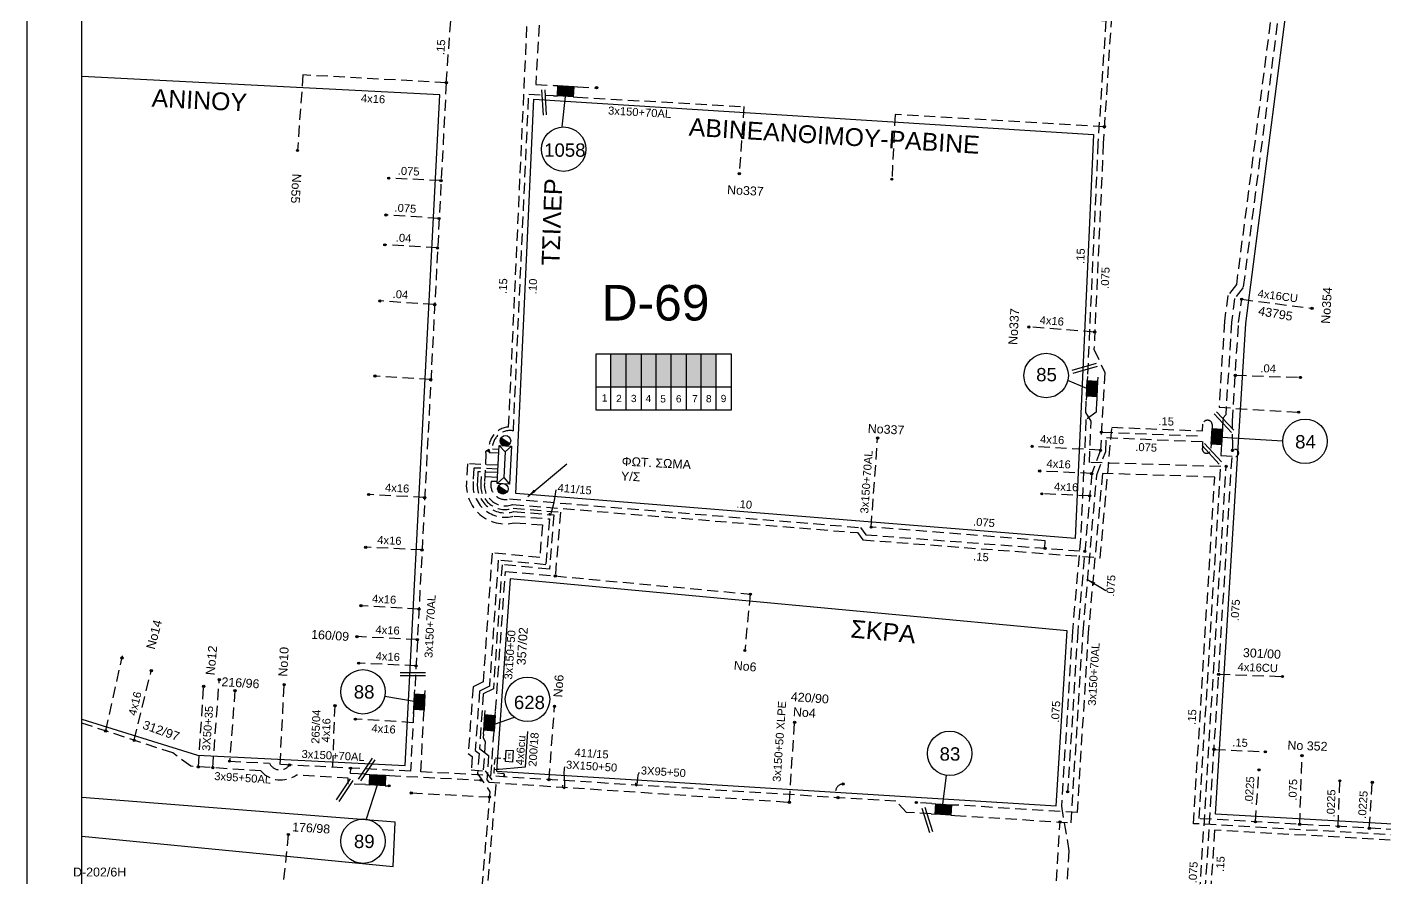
# Model space of a CAD drawing. Header units: millimetres. Extents: x 2910 to 3994, y 712 to 1224.
# Drawn here: x 2910.3 to 3063, y 881.7 to 977.4 of the extents above; entities that cross this region are included whole.
import ezdxf
from ezdxf.enums import TextEntityAlignment as Align

# ---------------------------------------------------------------- set-up
doc = ezdxf.new("R2010")
doc.units = ezdxf.units.MM
doc.linetypes.add('DASHED', pattern=[19.05, 12.7, -6.35])
for name, color, linetype in [('.0225', 7, 'Continuous'), ('.04', 7, 'Continuous'), ('.075', 7, 'Continuous'), ('.10', 7, 'Continuous'), ('.15', 7, 'Continuous'), ('3x150+50', 7, 'Continuous'), ('3x150+70AL', 7, 'Continuous'), ('3X50+35', 7, 'Continuous'), ('3X95+50', 7, 'Continuous'), ('3x95+50AL', 7, 'Continuous'), ('4x16', 7, 'Continuous'), ('4x16CU', 7, 'Continuous'), ('4x6', 7, 'Continuous'), ('CHECK', 7, 'Continuous'), ('Link Box 4 Διευθύνσεων', 7, 'Continuous'), ('Pillar OTE', 7, 'Continuous'), ('text διευθύνσεων', 7, 'Continuous'), ('TEXT ΚΑΛΩΔΙΩΝ', 7, 'Continuous'), ('Άγνωστα', 7, 'Continuous'), ('Επιγραφές - Σχήματα', 7, 'Continuous'), ('Καλώδια ΧΤ   3x150AL+50CU', 7, 'Continuous'), ('Συνδέσεις', 7, 'Continuous'), ('Τομή', 7, 'Continuous'), ('Υποσταθμός εναέριος 2 στύλων', 7, 'Continuous'), ('Υποσταθμός πόλεως', 7, 'Continuous'), ('Υπόβαθρο ΔΕΗ', 7, 'Continuous'), ('Υπόγεια καλώδια Παροχών ΧΤ   4x6', 7, 'Continuous')]:
    doc.layers.add(name, color=color, linetype=linetype)
doc.styles.get("Standard").update_dxf_attribs({"font": 'arial.ttf'})
doc.linetypes.add('SYN_LINE', pattern='A,0.5,-0.0001,["/\\/\\/\\/",Standard,S=0.1,R=0,X=0,Y=-0.05],-0.25', length=0.7501)
doc.dimstyles.new('ISO-25', dxfattribs={"dimtxt": 2.5, "dimasz": 2.5, "dimexe": 1.25, "dimexo": 0.625, "dimtad": 1, "dimtxsty": 'Standard', "dimcen": 2.5, "dimadec": 0, "dimazin": 0, "dimtfac": 1, "dimtmove": 0, "dimatfit": 3, "dimfxl": 1, "dimarcsym": 0})

# ---------------------------------------------------------------- blocks, each defined once
blk = doc.blocks.new('ΥΠΟΣΤΑΘΜΟΣ ΕΝΑΕΡΙΟΣ ΕΠΙ 2 ΣΤΥΛΩΝ')
at = {"layer": 'Υποσταθμός εναέριος 2 στύλων', "linetype": 'Continuous'}
for points in [[(-11.97, -2.11, 0.574793), (-8.45, -0.07, 0.268822), (-9.64, 1.98)], [(9.68, -2.15, 0.574793), (13.19, -0.1, 0.268822), (12.01, 1.95)]]:
    blk.add_hatch(color=256, dxfattribs=at).paths.add_polyline_path(points)
for p, q in [((-11.97, -2.11), (-9.64, 1.98)), ((9.68, -2.15), (12.01, 1.95))]:
    blk.add_line(p, q, dxfattribs=at)
for centre in [(-10.81, -0.07), (10.84, -0.1)]:
    blk.add_circle(centre, 2.36, dxfattribs=at)
at = {"layer": 'Υποσταθμός πόλεως', "linetype": 'Continuous', "ltscale": 40}
blk.add_lwpolyline([(-8.57, 2.82), (8.57, 2.82), (8.57, -2.82), (-8.57, -2.82)], close=True, dxfattribs=at)
for points in [[(-5.75, 0), (-8.57, 2.82)], [(-8.57, -2.82), (-5.75, 0)], [(-5.75, 0), (5.75, 0)], [(5.75, 0), (8.57, 2.82)], [(8.57, -2.82), (5.75, 0)]]:
    blk.add_lwpolyline(points, dxfattribs=at)
at = {"layer": 'Υποσταθμός εναέριος 2 στύλων', "ltscale": 40, "flags": 1}
for tag, p in [('ΜΕΤΑΣΧΗΜΑΤΙΣΜΟΣ', (14.09, 2.51)), ('ΙΣΧΥΣ', (14.07, -0.28)), ('ΑΡΙΘΜΟΣ', (14.19, -3))]:
    blk.add_attdef(tag, p, '', height=1.8, dxfattribs=at)
blk = doc.blocks.new('LINK BOX 4 ΑΝΑΧΩΡΗΣΕΩΝ')
at = {"layer": 'Link Box 4 Διευθύνσεων', "ltscale": 40}
blk.add_hatch(color=256, dxfattribs=at).paths.add_polyline_path([(-3.54, 0), (-3.54, -4.67), (3.54, -4.67), (3.54, 0)])
for p, q in [((-3.54, 0), (-5.33, 0)), ((5.33, 0), (3.54, 0)), ((-3.54, -4.67), (-5.33, -4.67)), ((5.33, -4.67), (3.54, -4.67))]:
    blk.add_line(p, q, dxfattribs=at)
blk.add_lwpolyline([(-3.54, -4.67), (-3.54, 0), (3.54, 0), (3.54, -4.67)], close=True, dxfattribs=at)
blk = doc.blocks.new('ΤΟΜΗ')
at = {"layer": 'Τομή', "ltscale": 40}
for p, q in [((-5.7, 0), (17.1, 0)), ((-5.7, -2.8), (17.1, -2.8))]:
    blk.add_line(p, q, dxfattribs=at)
blk = doc.blocks.new('_ΣΥΝΔΕΣΗ')
at = {"layer": 'Συνδέσεις', "linetype": 'SYN_LINE', "ltscale": 40}
blk.add_hatch(color=256, dxfattribs=at).paths.add_polyline_path([(0.5, -0.01, 1), (-0.5, -0.01, 1)])
at = {"layer": 'Συνδέσεις'}
blk.add_circle((0, -0.01), 0.5, dxfattribs=at)
blk = doc.blocks.new('PILLAR ΟΤΕ')
at = {"layer": 'Pillar OTE', "ltscale": 40}
blk.add_lwpolyline([(-3.31, 2.02), (3.39, 2.02), (3.39, -1.99), (-3.31, -1.99)], close=True, dxfattribs=at)
at = {"layer": 'Pillar OTE', "insert": (-1.81, 0.71), "char_height": 1.3575, "width": 109.961, "attachment_point": 1}
blk.add_mtext('{\\fArial|b1|i0|c161|p34;OTE}', dxfattribs=at)

msp = doc.modelspace()

# ---------------------------------------------------------------- hatches: boundary and pattern name
at = {"layer": 'Pillar OTE', "ltscale": 40}
h = msp.add_hatch(color=256, dxfattribs=at)
h.dxf.hatch_style = 1
h.paths.add_polyline_path([(2962.24, 929.63), (2962.2, 929.96), (2961.91, 929.75)])
h = msp.add_hatch(color=256, dxfattribs=at)
h.dxf.hatch_style = 1
h.paths.add_polyline_path([(2963.99, 893.09), (2963.92, 893.28), (2963.82, 893.1)])
at = {"layer": 'TEXT ΚΑΛΩΔΙΩΝ', "linetype": 'Continuous', "ltscale": 0.1}
h = msp.add_hatch(color=85, dxfattribs=at)
h.dxf.hatch_style = 1
h.paths.add_polyline_path([(2977.64, 940.66), (2975.92, 940.66), (2975.92, 936.98), (2977.64, 936.98)])
h = msp.add_hatch(color=30, dxfattribs=at)
h.dxf.hatch_style = 1
h.paths.add_polyline_path([(2979.36, 940.66), (2977.64, 940.66), (2977.64, 936.98), (2979.36, 936.98)])
h = msp.add_hatch(color=133, dxfattribs=at)
h.dxf.hatch_style = 1
h.paths.add_polyline_path([(2981.01, 940.66), (2979.36, 940.66), (2979.36, 936.98), (2981.01, 936.98)])
h = msp.add_hatch(color=2, dxfattribs=at)
h.dxf.hatch_style = 1
h.paths.add_polyline_path([(2982.7, 940.66), (2981.01, 940.66), (2981.01, 936.98), (2982.7, 936.98)])
h = msp.add_hatch(color=6, dxfattribs=at)
h.dxf.hatch_style = 1
h.paths.add_polyline_path([(2984.4, 940.66), (2982.7, 940.66), (2982.7, 936.98), (2984.4, 936.97)])
h = msp.add_hatch(color=5, dxfattribs=at)
h.dxf.hatch_style = 1
h.paths.add_polyline_path([(2986.07, 940.66), (2984.4, 940.66), (2984.4, 936.97), (2986.07, 936.97)])
h = msp.add_hatch(color=27, dxfattribs=at)
h.dxf.hatch_style = 1
h.paths.add_polyline_path([(2987.76, 940.66), (2986.07, 940.66), (2986.07, 936.97), (2987.76, 936.97)])

# ---------------------------------------------------------------- linework, layer by layer
at = {"layer": '.0225', "color": 27, "linetype": 'DASHED', "lineweight": -3, "ltscale": 0.1}
for points in [[(3048.39, 888.04), (3048.8, 893.89)], [(3057.71, 887.51), (3057.89, 892.65)], [(3061.2, 887.32), (3061.54, 892.49)]]:
    msp.add_lwpolyline(points, dxfattribs=at)
at = {"layer": '.04', "color": 27, "linetype": 'DASHED', "lineweight": -3, "ltscale": 0.1}
for points in [[(2956.41, 952.59), (2950.47, 952.93)], [(2956.08, 946.21), (2949.92, 946.62)]]:
    msp.add_lwpolyline(points, dxfattribs=at)
at = {"layer": '.04', "color": 5, "linetype": 'DASHED', "lineweight": -3, "ltscale": 0.1}
msp.add_lwpolyline([(3046.14, 938.26), (3053.46, 938.02)], dxfattribs=at)
at = {"layer": '.075', "color": 6, "linetype": 'DASHED', "lineweight": -3, "ltscale": 0.1}
for points in [[(3037.8, 1063.78), (3042.36, 1062.52), (3032.2, 978.68), (3031.29, 964.35), (3030.24, 941.18), (3031.45, 938.57), (3030.97, 929.83), (3029.98, 927.21), (3028.41, 909.45), (3027.28, 891.41)], [(3007.88, 967.59), (3007.51, 960.32)], [(3031.41, 966.22), (3007.88, 967.59)], [(3031.08, 931.87), (3042.45, 931.41)], [(3024.73, 918.81), (3024.75, 919.66), (3005.18, 921.18)]]:
    msp.add_lwpolyline(points, dxfattribs=at)
at = {"layer": '.075', "color": 151, "linetype": 'DASHED', "lineweight": -3, "ltscale": 0.1}
for points in [[(3054.41, 1018.19), (3053.49, 1004.38), (3046.25, 948.46), (3045.29, 947.24), (3044.91, 944.33), (3044.31, 934.66)], [(3044.31, 934.66), (3053.27, 934.11)]]:
    msp.add_lwpolyline(points, dxfattribs=at)
at = {"layer": '.075', "color": 27, "linetype": 'DASHED', "lineweight": -3, "ltscale": 0.1}
for points in [[(2956.79, 960.16), (2950.93, 960.43)], [(2956.58, 955.9), (2950.62, 956.3)], [(3030.54, 935.39), (3030.49, 934.1), (3029.34, 933.27), (3028.73, 919.88), (3027.81, 909.49), (3026.58, 889.79), (3027.42, 884.76), (3026.43, 868.94), (3020.07, 869.34), (3020.25, 872.23), (3021.99, 872.12)], [(3053.38, 887.76), (3053.64, 895.47)]]:
    msp.add_lwpolyline(points, dxfattribs=at)
at = {"layer": '.075', "color": 85, "linetype": 'DASHED', "lineweight": -3, "ltscale": 0.1}
msp.add_lwpolyline([(3014.6, 888.76), (3027.67, 887.94), (3029.01, 909.42), (3030.57, 927.07), (3031.56, 929.69), (3031.64, 931.25), (3042.43, 930.81), (3042.43, 930.06, 1.202689), (3043.38, 930.05)], format="xyb", dxfattribs=at)
at = {"layer": '.075', "color": 5, "linetype": 'DASHED', "lineweight": -3, "ltscale": 0.1}
msp.add_lwpolyline([(3042.48, 875.71), (3041.91, 876.19), (3045.11, 928.02)], dxfattribs=at)
at = {"layer": '.10', "color": 85, "linetype": 'DASHED', "lineweight": -3, "ltscale": 0.1}
msp.add_lwpolyline([(2963.31, 929.91), (2962.59, 929.94, -0.49176), (2964.94, 932.01), (2966.67, 969.89), (2969.44, 969.71)], format="xyb", dxfattribs=at)
at = {"layer": '.10', "color": 6, "linetype": 'DASHED', "lineweight": -3, "ltscale": 0.1}
msp.add_lwpolyline([(2963.1, 926.3), (2962.45, 926.33, 0.579202), (2964.5, 924.36), (3003.98, 921.14), (3004.58, 920.32), (3029.21, 918.47)], format="xyb", dxfattribs=at)
at = {"layer": '.15', "color": 151, "linetype": 'DASHED', "lineweight": -3, "ltscale": 0.1}
msp.add_lwpolyline([(3055.57, 1018.05), (3054.28, 1004.27), (3047.02, 948.13), (3046.05, 946.91), (3045.71, 944.25), (3045.06, 933.83), (3044.76, 933.49), (3044.71, 932.63)], dxfattribs=at)
at = {"layer": '.15', "color": 173, "linetype": 'DASHED', "lineweight": -3, "ltscale": 0.1}
msp.add_lwpolyline([(2988.05, 998.2), (2993.48, 997.86), (2992.73, 986.12), (2991.49, 985.55), (2991.1, 979.37), (2976.31, 980.37), (2973.73, 979.24), (2967.94, 979.55), (2967.46, 970.95), (2969.51, 970.87)], dxfattribs=at)
at = {"layer": '.15', "color": 2, "linetype": 'DASHED', "lineweight": -3, "ltscale": 0.1}
msp.add_lwpolyline([(2987.06, 986.95), (3001.07, 986.06), (3000.67, 980.06), (3031.57, 978.15), (3030.69, 964.38), (3029.5, 938.07)], dxfattribs=at)
at = {"layer": '.15', "color": 27, "linetype": 'DASHED', "lineweight": -3, "ltscale": 0.1}
msp.add_lwpolyline([(2957.39, 971.16), (2958.39, 984.98)], dxfattribs=at)
at = {"layer": '.15', "color": 5, "linetype": 'DASHED', "lineweight": -3, "ltscale": 0.1}
for points in [[(2963.3, 929.49), (2962.26, 929.53, -0.463031), (2964.41, 932.44), (2966.63, 980.96), (2970.85, 980.62)], [(2961.91, 929.75, 0.552834), (2961.86, 929.48), (2961.69, 926.2, 0.561824), (2964.86, 923.73), (3003.66, 920.56), (3004.26, 919.75), (3030.95, 917.74), (3032.25, 932.42), (3042.45, 932.01), (3042.48, 932.76, -0.883815), (3043.54, 932.71)], [(3044.54, 929.97), (3044.5, 929.23), (3046.19, 929.13, 1.369716), (3045.82, 929.8, 2.50348)]]:
    msp.add_lwpolyline(points, format="xyb", dxfattribs=at)
for points in [[(3042.89, 870.66), (3042.17, 870.7), (3045.85, 930.38), (3045.82, 933.09), (3046.5, 944.18), (3046.85, 946.81)], [(3043.75, 896.19), (3049.5, 895.91)]]:
    msp.add_lwpolyline(points, dxfattribs=at)
at = {"layer": '.15', "color": 62, "linetype": 'DASHED', "lineweight": -3, "ltscale": 0.1}
msp.add_lwpolyline([(3079.1, 890.7), (3078.78, 885.13), (3043.79, 887.1), (3042.84, 871.79), (3048.05, 871.26), (3049.24, 869.12)], dxfattribs=at)
at = {"layer": '3x150+50', "color": 133, "linetype": 'DASHED', "lineweight": -3, "ltscale": 0.1}
msp.add_lwpolyline([(2963.17, 927.72), (2960.5, 927.83), (2960.42, 926.3, 0.529525), (2965.02, 922.43), (2969.01, 922.11), (2968.59, 916.96), (2963.24, 917.46), (2962.25, 903.29), (2961.13, 902.74), (2960.65, 896.07), (2961.08, 895.74), (2960.92, 893.47), (2962.29, 891.43), (2961, 875.75), (2952.29, 876.24), (2952.16, 873.34)], format="xyb", dxfattribs=at)
at = {"layer": '3x150+50', "color": 2, "linetype": 'DASHED', "lineweight": -3, "ltscale": 0.1}
msp.add_lwpolyline([(2963.19, 928.15), (2959.78, 928.3), (2959.67, 926.36, 0.517901), (2965.08, 921.68), (2968.2, 921.43), (2967.9, 917.77), (2962.55, 918.27), (2961.54, 903.77), (2960.41, 903.22), (2959.87, 895.72), (2960.31, 895.39), (2960.2, 893.88), (2961.76, 893.77), (2962.96, 892.2), (2961.61, 875.83), (2965.23, 875.64), (2965.15, 874.06)], format="xyb", dxfattribs=at)
at = {"layer": '3x150+50', "color": 30, "linetype": 'DASHED', "lineweight": -3, "ltscale": 0.1}
msp.add_lwpolyline([(2963.13, 926.78), (2961.31, 926.86), (2961.28, 926.23, 0.548811), (2964.92, 923.31), (2970.24, 922.87), (2969.65, 915.69)], format="xyb", dxfattribs=at)
for points in [[(2962.94, 900.52), (2964.05, 916.2), (2969.65, 915.69)], [(2969.65, 915.69), (2991.58, 913.65)], [(2991.58, 913.65), (2990.97, 907.31)]]:
    msp.add_lwpolyline(points, dxfattribs=at)
at = {"layer": '3x150+70AL', "color": 27, "linetype": 'DASHED', "lineweight": -3, "ltscale": 0.1}
for points in [[(2957.39, 971.16), (2953.86, 902.92)], [(3077.95, 890.77), (3077.7, 886.39), (3042.06, 888.4), (3044.5, 927.99), (3029.72, 928.46), (3029.93, 933.11), (3029.32, 934.09), (3029.38, 935.45)]]:
    msp.add_lwpolyline(points, dxfattribs=at)
at = {"layer": '3x150+70AL', "color": 173, "linetype": 'DASHED', "lineweight": -3, "ltscale": 0.1}
for points in [[(2972.17, 970.7), (2974.3, 970.59)], [(2972.1, 969.54), (2990.87, 968.48), (2990.35, 960.95)]]:
    msp.add_lwpolyline(points, dxfattribs=at)
at = {"layer": '3x150+70AL', "color": 6, "linetype": 'DASHED', "lineweight": -3, "ltscale": 0.1}
msp.add_lwpolyline([(3005.18, 921.18), (3005.91, 931.2)], dxfattribs=at)
at = {"layer": '3x150+70AL', "color": 85, "linetype": 'DASHED', "lineweight": -3, "ltscale": 0.1}
for points in [[(3078.48, 890.74), (3078.2, 885.76), (3041.43, 887.83), (3043.83, 926.81), (3031.19, 927.22), (3029.6, 909.33), (3028.34, 889.07), (3014.67, 889.93)], [(3012.01, 890.1), (3010.25, 890.21)], [(3024.65, 871.96), (3025.41, 871.91), (3026.43, 888.02)]]:
    msp.add_lwpolyline(points, dxfattribs=at)
at = {"layer": '3x150+70AL', "color": 30, "linetype": 'DASHED', "lineweight": -3, "ltscale": 0.1}
msp.add_lwpolyline([(2933.63, 902.79), (2933.02, 894.85), (2937.51, 894.64, 0.578564), (2939.75, 894.43, -256.339625)], format="xyb", dxfattribs=at)
for points in [[(2953.72, 900.45), (2953.38, 893.73), (2938.71, 894.48), (2939.16, 903.45)], [(2961.57, 897.89), (2961.54, 897.49), (2961.78, 897.07), (2961.5, 893.29), (2961.5, 893.29), (2961.5, 893.29), (2961.5, 893.29), (2954.54, 893.67), (2954.88, 900.38)]]:
    msp.add_lwpolyline(points, dxfattribs=at)
at = {"layer": '3x150+70AL', "color": 133, "linetype": 'DASHED', "lineweight": -3, "ltscale": 0.1}
for points in [[(2951.02, 893.25), (2961.3, 892.73)], [(2953.46, 891.29), (2962.26, 890.84)]]:
    msp.add_lwpolyline(points, dxfattribs=at)
at = {"layer": '3X50+35', "color": 85, "linetype": 'DASHED', "lineweight": -3, "ltscale": 0.1}
for points in [[(2931.14, 894.12), (2931.87, 904.03)], [(2929.52, 894.22), (2930.12, 903.28)]]:
    msp.add_lwpolyline(points, dxfattribs=at)
at = {"layer": '3X95+50', "color": 30, "linetype": 'DASHED', "lineweight": -3, "ltscale": 0.1}
for points in [[(2968.96, 892.78), (2969.57, 901.03)], [(3011.94, 888.93), (3009.17, 889.1), (3007.97, 890.35), (2962.42, 893.19), (2962.75, 897.87)]]:
    msp.add_lwpolyline(points, dxfattribs=at)
msp.add_arc((3002.06, 891.41), 0.886, 91.5708, 227.9471, dxfattribs=at)
at = {"layer": '3x95+50AL', "color": 85, "linetype": 'DASHED', "lineweight": -3, "ltscale": 0.1}
msp.add_lwpolyline([(2948.3, 892.22), (2946.35, 892.32), (2946.38, 892.94), (2940.51, 893.29, -0.381457), (2936.55, 893.76), (2928.65, 894.28), (2926.65, 895.78), (2916.4, 899.14)], format="xyb", dxfattribs=at)
at = {"layer": '4x16', "color": 27, "linetype": 'DASHED', "lineweight": -3, "ltscale": 0.1}
for points in [[(2957.39, 971.16), (2941.27, 972.04), (2940.66, 963.55)], [(2955.65, 937.77), (2949.37, 938.17)], [(2954.97, 924.51), (2948.67, 924.85)], [(2954.66, 918.62), (2948.33, 918.92)], [(2954.32, 911.95), (2947.81, 912.33)], [(2954.15, 908.53), (2947.36, 908.87)], [(2954, 905.58), (2947.55, 905.88)]]:
    msp.add_lwpolyline(points, dxfattribs=at)
at = {"layer": '4x16', "color": 6, "linetype": 'DASHED', "lineweight": -3, "ltscale": 0.1}
for points in [[(3030.33, 943.12), (3022.91, 943.69)], [(3030.97, 929.83), (3023.29, 930.25)], [(3029.98, 927.21), (3024.14, 927.49)], [(3029.76, 924.7), (3024.38, 924.93)]]:
    msp.add_lwpolyline(points, dxfattribs=at)
at = {"layer": '4x16', "color": 85, "linetype": 'DASHED', "lineweight": -3, "ltscale": 0.1}
for points in [[(2919.09, 898.26), (2920.97, 906.69)], [(2922.29, 897.21), (2924.22, 905.04)]]:
    msp.add_lwpolyline(points, dxfattribs=at)
at = {"layer": '4x16', "color": 30, "linetype": 'DASHED', "lineweight": -3, "ltscale": 0.1}
for points in [[(2944.62, 894.18), (2944.89, 901.1)], [(2953.65, 899.19), (2947.16, 899.59)]]:
    msp.add_lwpolyline(points, dxfattribs=at)
at = {"layer": '4x16CU', "color": 5, "linetype": 'DASHED', "lineweight": -3, "ltscale": 0.1}
for points in [[(3046.85, 946.81), (3054.75, 945.79)], [(3044.27, 904.64), (3051.44, 904.39)]]:
    msp.add_lwpolyline(points, dxfattribs=at)
at = {"layer": '4x6', "color": 27, "linetype": 'DASHED', "lineweight": -3, "ltscale": 0.1}
msp.add_lwpolyline([(2939.63, 886.61), (2938.63, 876.95), (2936.11, 877.06), (2935.68, 876.11)], dxfattribs=at)
at = {"layer": 'CHECK', "color": 30, "linetype": 'Continuous', "lineweight": -3, "ltscale": 0.1}
msp.add_lwpolyline([(2948.36, 893.39), (2946.62, 893.48), (2946.65, 894.07)], dxfattribs=at)
at = {"layer": 'Pillar OTE', "lineweight": -3, "ltscale": 40}
for points in [[(2974.25, 934.34), (2974.25, 940.66), (2989.42, 940.66), (2989.42, 934.33), (2974.25, 934.34)], [(2975.92, 934.34), (2975.92, 940.66)], [(2977.64, 934.34), (2977.64, 940.66)], [(2979.36, 934.34), (2979.36, 940.66)], [(2981.01, 934.34), (2981.01, 940.66)], [(2982.7, 934.33), (2982.7, 940.66)], [(2984.4, 934.33), (2984.4, 940.66)], [(2986.07, 934.33), (2986.07, 940.66)], [(2987.76, 934.33), (2987.76, 940.66)], [(2974.25, 936.98), (2989.42, 936.97)]]:
    msp.add_lwpolyline(points, dxfattribs=at)
at = {"layer": 'Pillar OTE', "ltscale": 40}
for points in [[(2962.24, 929.63), (2961.91, 929.75), (2962.2, 929.96), (2962.24, 929.6)], [(2963.82, 893.1), (2963.92, 893.28), (2963.99, 893.09), (2963.82, 893.1)]]:
    msp.add_lwpolyline(points, dxfattribs=at)
at = {"layer": 'TEXT ΚΑΛΩΔΙΩΝ', "color": 7, "linetype": 'Continuous', "ltscale": 0.1}
for points in [[(2969.72, 925.37), (2969.24, 922.45), (2968.98, 922.11), (2969, 922.74)], [(2970.72, 894.22), (2970.54, 893.95), (2970.79, 891.72), (2970.62, 891.72), (2970.49, 891.97), (2970.49, 892.16)], [(2979.09, 893.59), (2978.86, 893.22), (2978.86, 891.93), (2978.71, 891.93), (2978.71, 892.43)]]:
    msp.add_open_spline(points, degree=3, dxfattribs=at)
at = {"layer": 'Άγνωστα', "linetype": 'Continuous', "lineweight": -3, "ltscale": 0.1}
msp.add_lwpolyline([(3993.79, 714.16), (2910.27, 712.76), (2910.26, 1222.54), (3993.11, 1223.94)], close=True, dxfattribs=at)
at = {"layer": 'Καλώδια ΧΤ   3x150AL+50CU', "color": 27, "linetype": 'DASHED', "ltscale": 0.1}
msp.add_lwpolyline([(2963.15, 927.31), (2960.96, 927.4), (2960.9, 926.26, 0.539367), (2964.96, 922.93), (2969.5, 922.56), (2969, 916.46), (2963.67, 916.96), (2962.69, 902.99), (2961.56, 902.45), (2961.12, 896.28), (2962.16, 895.48), (2961.97, 892.75), (2962.17, 892.49), (2995.98, 890.25), (2996.57, 899.24)], format="xyb", dxfattribs=at)
at = {"layer": 'Υπόβαθρο ΔΕΗ', "lineweight": -3}
msp.add_lwpolyline([(2916.4, 1211.92), (2916.4, 1213.94), (3915.14, 1213.94), (3915.14, 721.1), (2916.4, 721.1)], close=True, dxfattribs=at)
at = {"layer": 'Υπόβαθρο ΔΕΗ', "linetype": 'Continuous', "lineweight": -3}
for points in [[(3043.9, 888.89), (3047.3, 944.1), (3055.07, 1004.17), (3183.41, 987.94), (3179.25, 977.12), (3167.95, 955.33), (3145.85, 912.17), (3131.67, 883.95), (3043.9, 888.89)], [(2916.4, 899.6), (2929.42, 895.55), (2952.79, 894.36), (2956.66, 969.81), (2916.4, 971.88)], [(2916.4, 886.43), (2951.41, 883.02), (2951.66, 888.01), (2916.4, 890.77)]]:
    msp.add_lwpolyline(points, dxfattribs=at)
at = {"layer": 'Υπόβαθρο ΔΕΗ', "lineweight": -3}
for points in [[(2970.77, 969.62), (2970.41, 966.19)], [(3029.44, 936.78), (3027.3, 937.69)], [(3044.62, 931.29), (3051.48, 930.87)], [(2953.78, 901.56), (2950.47, 902.12)], [(2962.82, 899.01), (2965.05, 899.81)], [(2949.63, 892.15), (2948.38, 888.33)], [(3013.23, 890.02), (3013.66, 893.25)]]:
    msp.add_lwpolyline(points, dxfattribs=at)
at = {"layer": 'Υπόβαθρο ΔΕΗ', "linetype": 'Continuous', "lineweight": -3}
for points in [[(2965.2, 924.98), (2967.23, 969.32), (3030.19, 965.36), (3028.13, 919.91)], [(2964.6, 915.35), (2963.05, 893.75), (3026, 889.82), (3027.21, 909.53)]]:
    msp.add_lwpolyline(points, close=True, dxfattribs=at)
at = {"layer": 'Υπόβαθρο ΔΕΗ', "lineweight": -3}
for centre in [(2970.59, 963.69), (3024.86, 938.23), (3053.98, 930.84), (2948.03, 902.66), (2966.53, 901.82), (3014, 895.73), (2948.04, 885.86)]:
    msp.add_circle(centre, 2.5, dxfattribs=at)
at = {"layer": 'Υπόγεια καλώδια Παροχών ΧΤ   4x6', "color": 30, "linetype": 'DASHED', "ltscale": 0.05}
msp.add_lwpolyline([(2963.92, 893.28, 0.651068), (2963.78, 893.45), (2962.77, 893.52), (2962.89, 895.24), (2964.06, 895.15)], format="xyb", dxfattribs=at)

# ---------------------------------------------------------------- block references
at = {"layer": 'Link Box 4 Διευθύνσεων', "lineweight": -3, "xscale": 0.2499999999999997, "yscale": 0.2499999999999997, "zscale": 0.2499999999999997}
for p, rotation in [((2970.77, 969.62), 176.4019140564516), ((3029.44, 936.78), 87.40941037513305), ((3043.46, 931.38), 86.47078682963091), ((2954.95, 901.49), 266.7474318563576), ((2962.83, 899.13), 265.8744054813763), ((2949.63, 892.15), 177.0853095502523), ((3013.27, 888.85), 176.4019140564516)]:
    msp.add_blockref('LINK BOX 4 ΑΝΑΧΩΡΗΣΕΩΝ', p, dxfattribs=dict(at, rotation=rotation))
at = {"layer": 'Pillar OTE', "xscale": 0.1927805117651656, "yscale": 0.1927805117651656, "zscale": 0.1927805117651656, "rotation": 86.00000000000001}
msp.add_blockref('PILLAR ΟΤΕ', (2964.49, 895.42), dxfattribs=at)
at = {"layer": 'Συνδέσεις', "lineweight": -3, "xscale": 0.25, "yscale": 0.25, "zscale": 0.25}
for p in [(2957.39, 971.17), (2974.3, 970.6), (3031.41, 966.23), (2940.66, 963.55), (2950.93, 960.43), (2990.35, 960.95), (2956.79, 960.16), (3007.51, 960.32), (2950.62, 956.3), (2956.58, 955.9), (2950.48, 952.93), (2956.41, 952.59), (2949.92, 946.62), (3046.85, 946.82), (2956.08, 946.21), (3054.76, 945.79), (3022.91, 943.69), (3030.33, 943.12), (2949.37, 938.17), (2955.65, 937.78), (3046.14, 938.26), (3053.46, 938.02), (3053.27, 934.11), (3031.08, 931.87), (3005.91, 931.22), (3023.29, 930.26), (3030.97, 929.83), (3045.82, 929.81), (3024.14, 927.49), (3029.98, 927.21), (3045.11, 928.02), (2948.67, 924.86), (2954.97, 924.51), (3024.38, 924.93), (3029.76, 924.7), (3005.18, 921.18), (2948.34, 918.92), (2954.67, 918.62), (3024.73, 918.81), (3029.21, 918.47), (2969.66, 915.69), (2991.58, 913.65), (2947.81, 912.34), (2954.32, 911.96), (2947.36, 908.87), (2954.15, 908.53), (2990.97, 907.31), (2920.92, 906.47), (2947.55, 905.89), (2954, 905.58), (2924.22, 905.04), (2931.87, 904.03), (3044.27, 904.64), (3051.44, 904.39), (2930.12, 903.28), (2933.63, 902.79), (2939.16, 903.46), (2944.89, 901.11), (2969.57, 901.04), (2947.17, 899.59), (2919.09, 898.26), (2996.57, 899.23), (2922.29, 897.21), (3043.75, 896.19), (2933.02, 894.86), (3049.5, 895.91), (3053.64, 895.47), (2929.52, 894.22), (2931.14, 894.12), (2939.75, 894.43), (2946.65, 894.08), (3048.8, 893.89), (2950.97, 892.09), (2961.3, 892.73), (2968.96, 892.78), (3002.03, 892.3), (3057.89, 892.65), (3061.54, 892.49), (2953.46, 891.29), (2962.26, 890.84), (2995.98, 890.24), (3001.45, 890.75), (3010.25, 890.21), (3027.28, 891.41), (3026.43, 888.02), (3048.39, 888.04), (3053.38, 887.76), (3057.71, 887.52), (3061.2, 887.32), (2939.63, 886.62)]:
    msp.add_blockref('_ΣΥΝΔΕΣΗ', p, dxfattribs=at)
at = {"layer": 'Τομή', "lineweight": -3, "zscale": 0.2499999999999997}
for p, xscale, yscale, rotation in [((2968.51, 969.67), 0.1249999999999998, 0.1249999999999998, 273.5469797381767), ((3028.47, 939.02), 0.1249999999999999, 0.1249999999999999, 16.32468732356641), ((3045.21, 932.36), 0.1249999999999999, 0.1249999999999999, 132.8689661743304), ((3043.85, 928.8), 0.1249999999999999, 0.1249999999999999, 132.8689661743304), ((2952.94, 904.85), 0.1249999999999998, 0.1249999999999998, 359.9036838081532), ((2947.91, 893.43), 0.1249999999999998, 0.1249999999999998, 56.10445244999912), ((2945.45, 891.1), 0.1249999999999998, 0.1249999999999998, 56.10445244999912), ((3011.57, 887.49), 0.1249999999999999, 0.1249999999999999, 107.4125883701216)]:
    msp.add_blockref('ΤΟΜΗ', p, dxfattribs=dict(at, xscale=xscale, yscale=yscale, rotation=rotation))
at = {"layer": 'Υποσταθμός εναέριος 2 στύλων', "lineweight": -3, "xscale": 0.2499999999999999, "yscale": 0.2499999999999999, "zscale": 0.4999999999999997, "rotation": 267}
msp.add_blockref('ΥΠΟΣΤΑΘΜΟΣ ΕΝΑΕΡΙΟΣ ΕΠΙ 2 ΣΤΥΛΩΝ', (2963.93, 928.2), dxfattribs=at)

# ---------------------------------------------------------------- texts
at = {"lineweight": -3, "ltscale": 30, "char_height": 0.817, "width": 5.6286, "attachment_point": 1}
for s, insert in [('1', (2974.88, 936.12)), ('2', (2976.5, 936.06)), ('3', (2978.16, 936.06)), ('4', (2979.81, 936.06)), ('5', (2981.46, 936.02)), ('6', (2983.22, 936.03)), ('7', (2985.04, 936.03)), ('8', (2986.6, 936.04)), ('9', (2988.26, 936.06))]:
    msp.add_mtext(s, dxfattribs=dict(at, insert=insert))
at = {"layer": 'text διευθύνσεων', "color": 7, "linetype": 'Continuous', "lineweight": -3, "ltscale": 0.1}
for s, rotation, p in [('ΑΝΙΝΟΥ', 357.0596, (2929.63, 969.2)), ('ΑΒΙΝΕΑΝΘΙΜΟΥ-ΡΑΒΙΝΕ', 356.4019, (3001.04, 965.19)), ('ΤΣΙΛΕΡ', 87.9685, (2969.28, 955.5)), ('ΣΚΡΑ', 354.6859, (3006.54, 909.44))]:
    msp.add_text(s, height=2, rotation=rotation, dxfattribs=at).set_placement(p, align=Align.MIDDLE_CENTER)
at = {"layer": 'TEXT ΚΑΛΩΔΙΩΝ', "color": 7, "linetype": 'Continuous', "lineweight": -3, "ltscale": 0.1}
for s, rotation, p in [('.15', 85.8391, (2956.78, 975.16)), ('4x16', 356.8838, (2949.16, 969.36)), ('3x150+70AL', 356.7536, (2979.14, 967.85)), ('.075', 357.3786, (2953.17, 961.22)), ('.075', 356.2057, (2952.8, 957.05)), ('.04', 356.7147, (2952.6, 953.71)), ('.15', 87.4094, (3028.73, 951.67)), ('.075', 87.4094, (3031.5, 949.21)), ('.15', 86.8996, (2963.77, 948.3)), ('.10', 86.9215, (2967.13, 948.26)), ('.04', 356.2029, (2952.24, 947.36)), ('4x16CU', 352.6283, (3050.92, 947.19)), ('4x16', 355.5901, (3025.5, 944.39)), ('.04', 358.1265, (3049.83, 939.03)), ('.15', 357.6834, (3038.36, 933.08)), ('4x16', 356.8229, (3025.54, 931.03)), ('.075', 357.6834, (3036.11, 930.16)), ('3x150+70AL', 85.8621, (3004.65, 926.26)), ('4x16', 357.2498, (3026.27, 928.29)), ('4x16', 356.8677, (2951.87, 925.58)), ('411/15', 355, (2971.84, 925.46)), ('4x16', 357.5948, (3027.11, 925.71)), ('.10', 355.3365, (2990.92, 923.75)), ('.075', 355.5422, (3017.87, 921.72)), ('4x16', 357.3434, (2951, 919.69)), ('.15', 355.6958, (3017.54, 917.84)), ('.075', 86, (3032.13, 914.59)), ('4x16', 356.6646, (2950.41, 913.08)), ('3x150+70AL', 87.0403, (2955.57, 910.02)), ('.075', 86.4708, (3046.14, 911.85)), ('4x16', 357.1558, (2950.8, 909.6)), ('3x150+50', 85.8744, (2964.55, 906.82)), ('4x16', 357.2706, (2950.82, 906.63)), ('3x150+70AL', 86.4327, (3030.21, 904.64)), ('4x16CU', 358.014, (3048.66, 905.39)), ('4x16', 76.1836, (2922.38, 901.34)), ('3X50+35', 85.8004, (2930.56, 898.55)), ('3x150+50 XLPE', 86, (2994.86, 897.08)), ('.075', 86.431, (3025.93, 900.43)), ('4x16', 87.8006, (2943.88, 898.33)), ('.15', 86.4708, (3041.26, 899.83)), ('4x16', 356.4582, (2950.35, 898.49)), ('.15', 357.1718, (3046.67, 896.95)), ('3x150+70AL', 357.0853, (2944.67, 895.5)), ('3X150+50', 356.431, (2973.74, 894.3)), ('411/15', 356.431, (2973.74, 895.72)), ('3x95+50AL', 356.2529, (2934.5, 892.99)), ('3X95+50', 356.431, (2981.81, 893.67)), ('.0225', 85.9607, (3047.73, 891.57)), ('.075', 88.0335, (3052.61, 891.64)), ('.0225', 88.0041, (3056.9, 890.11)), ('.0225', 86.2289, (3060.48, 889.96)), ('.15', 86.4708, (3044.45, 883.3)), ('.075', 86.4708, (3041.39, 882.35))]:
    msp.add_text(s, height=0.9, rotation=rotation, dxfattribs=at).set_placement(p, align=Align.MIDDLE_CENTER)
at = {"layer": 'TEXT ΚΑΛΩΔΙΩΝ', "color": 7, "linetype": 'Continuous', "lineweight": -3, "ltscale": 0.1, "insert": (2942.21, 896.84), "char_height": 0.9, "width": 1.8, "attachment_point": 1, "rotation": 87.8006}
msp.add_mtext('265/04', dxfattribs=at)
at = {"layer": 'TEXT ΚΑΛΩΔΙΩΝ', "color": 7, "linetype": 'Continuous', "lineweight": -3, "ltscale": 0.1, "char_height": 0.9, "attachment_point": 1, "rotation": 86}
for s, insert in [('200/18', (2966.63, 894.28)), ('4x6cu', (2965.19, 894.44))]:
    msp.add_mtext_dynamic_manual_height_columns(s, width=1.8, gutter_width=12.5, heights=[0.118], dxfattribs=dict(at, insert=insert))
at = {"layer": 'Άγνωστα', "color": 7, "lineweight": -3, "char_height": 1.5, "width": 4.551914400963142e-14, "attachment_point": 1}
for s, insert in [('1058', (2968.4, 964.34)), ('85', (3023.74, 939.08)), ('84', (3052.86, 931.53)), ('88', (2946.99, 903.4)), ('628', (2965, 902.22)), ('83', (3012.88, 896.42)), ('89', (2947.01, 886.59))]:
    msp.add_mtext(s, dxfattribs=dict(at, insert=insert))
at = {"layer": 'Άγνωστα', "color": 7, "lineweight": -3}
note = msp.add_mtext_dynamic_manual_height_columns('No55\\P', width=1.8, gutter_width=0, heights=[0.697, 0], dxfattribs=dict(at, insert=(2941.19, 962.7), char_height=1, attachment_point=1, rotation=266.8199))
at = {"layer": 'Άγνωστα', "color": 7, "lineweight": -3, "char_height": 1, "attachment_point": 1}
for s, insert, width, rotation in [('No337', (2989.01, 959.64), 1.8, 357.092), ('No354', (3055.77, 944.09), 1.8, 86.5934), ('No337', (3020.6, 941.71), 1.8, 86.5934), ('43795', (3048.83, 946.03), 1.8, 350.0961), ('No337', (3004.83, 932.79), 1.8, 357.092), ('160/09', (2942.23, 909.63), 1.8, 356.5734), ('357/02', (2965.31, 905.69), 1.8, 86.4172), ('No12', (2930.33, 904.58), 1.8, 84.5887), ('No10', (2938.5, 904.4), 1.8, 87), ('301/00', (3047.02, 907.58), 1.8, 357.1533), ('No6', (2989.78, 906.15), 1.8, 355), ('216/96', (2932.15, 904.3), 1.8, 356.5734), ('No6', (2969.44, 902.07), 1.8, 86.4172), ('420/90', (2996.19, 902.63), 1.8, 356), ('No4', (2996.43, 900.93), 1.8, 356), ('312/97', (2923.49, 899.49), 1.8, 340.4208), ('No 352', (3052.02, 897.17), 4.775, 358), ('176/98', (2940.1, 887.97), 1.8, 356.5734)]:
    msp.add_mtext(s, dxfattribs=dict(at, insert=insert, width=width, rotation=rotation))
at = {"layer": 'Άγνωστα', "color": 7, "lineweight": -3}
note = msp.add_mtext_dynamic_manual_height_columns('ΦΩΤ. ΣΩΜΑ ', width=7.9575, gutter_width=0, heights=[0.697, 0], dxfattribs=dict(at, insert=(2969.21, 929.51), char_height=1, attachment_point=1, rotation=357.092))
for column, words in zip(note.columns.linked_columns, ['Υ/Σ']):
    column.text = words
note = msp.add_mtext_dynamic_manual_height_columns('No14\\P', width=1.8, gutter_width=0, heights=[0.697, 0], dxfattribs=dict(at, insert=(2923.18, 905.87), char_height=1, attachment_point=1, rotation=75.4334))
note = msp.add_mtext_dynamic_manual_height_columns('D-202/6Η\\P', width=1.8, gutter_width=2.31, heights=[0.73, 0.0884], dxfattribs=dict(at, insert=(2911.31, 882.89), char_height=1, attachment_point=1))
at = {"layer": 'Υπόβαθρο ΔΕΗ', "lineweight": -3, "insert": (2974.88, 948.42), "char_height": 4, "width": 84.6573, "attachment_point": 1}
msp.add_mtext('D-69', dxfattribs=at)

# ---------------------------------------------------------------- leaders
at = {"layer": 'Επιγραφές - Σχήματα', "lineweight": -3, "ltscale": 40}
for points in [[(2966.58, 924.63), (2970.95, 928.32)], [(3029.45, 915.32), (3031.57, 914.04)]]:
    msp.add_leader(points, dimstyle='ISO-25', override={"dimasz": 1, "dimtad": 0}, dxfattribs=at)
at = {"layer": 'Επιγραφές - Σχήματα'}
msp.add_leader([(2962.88, 893.93), (2966.3, 894.21), (2966.55, 898.2)], dimstyle='ISO-25', override={"dimasz": 0.5, "dimgap": 0.625, "dimtad": 0}, dxfattribs=at)

doc.saveas('drawing.dxf')
